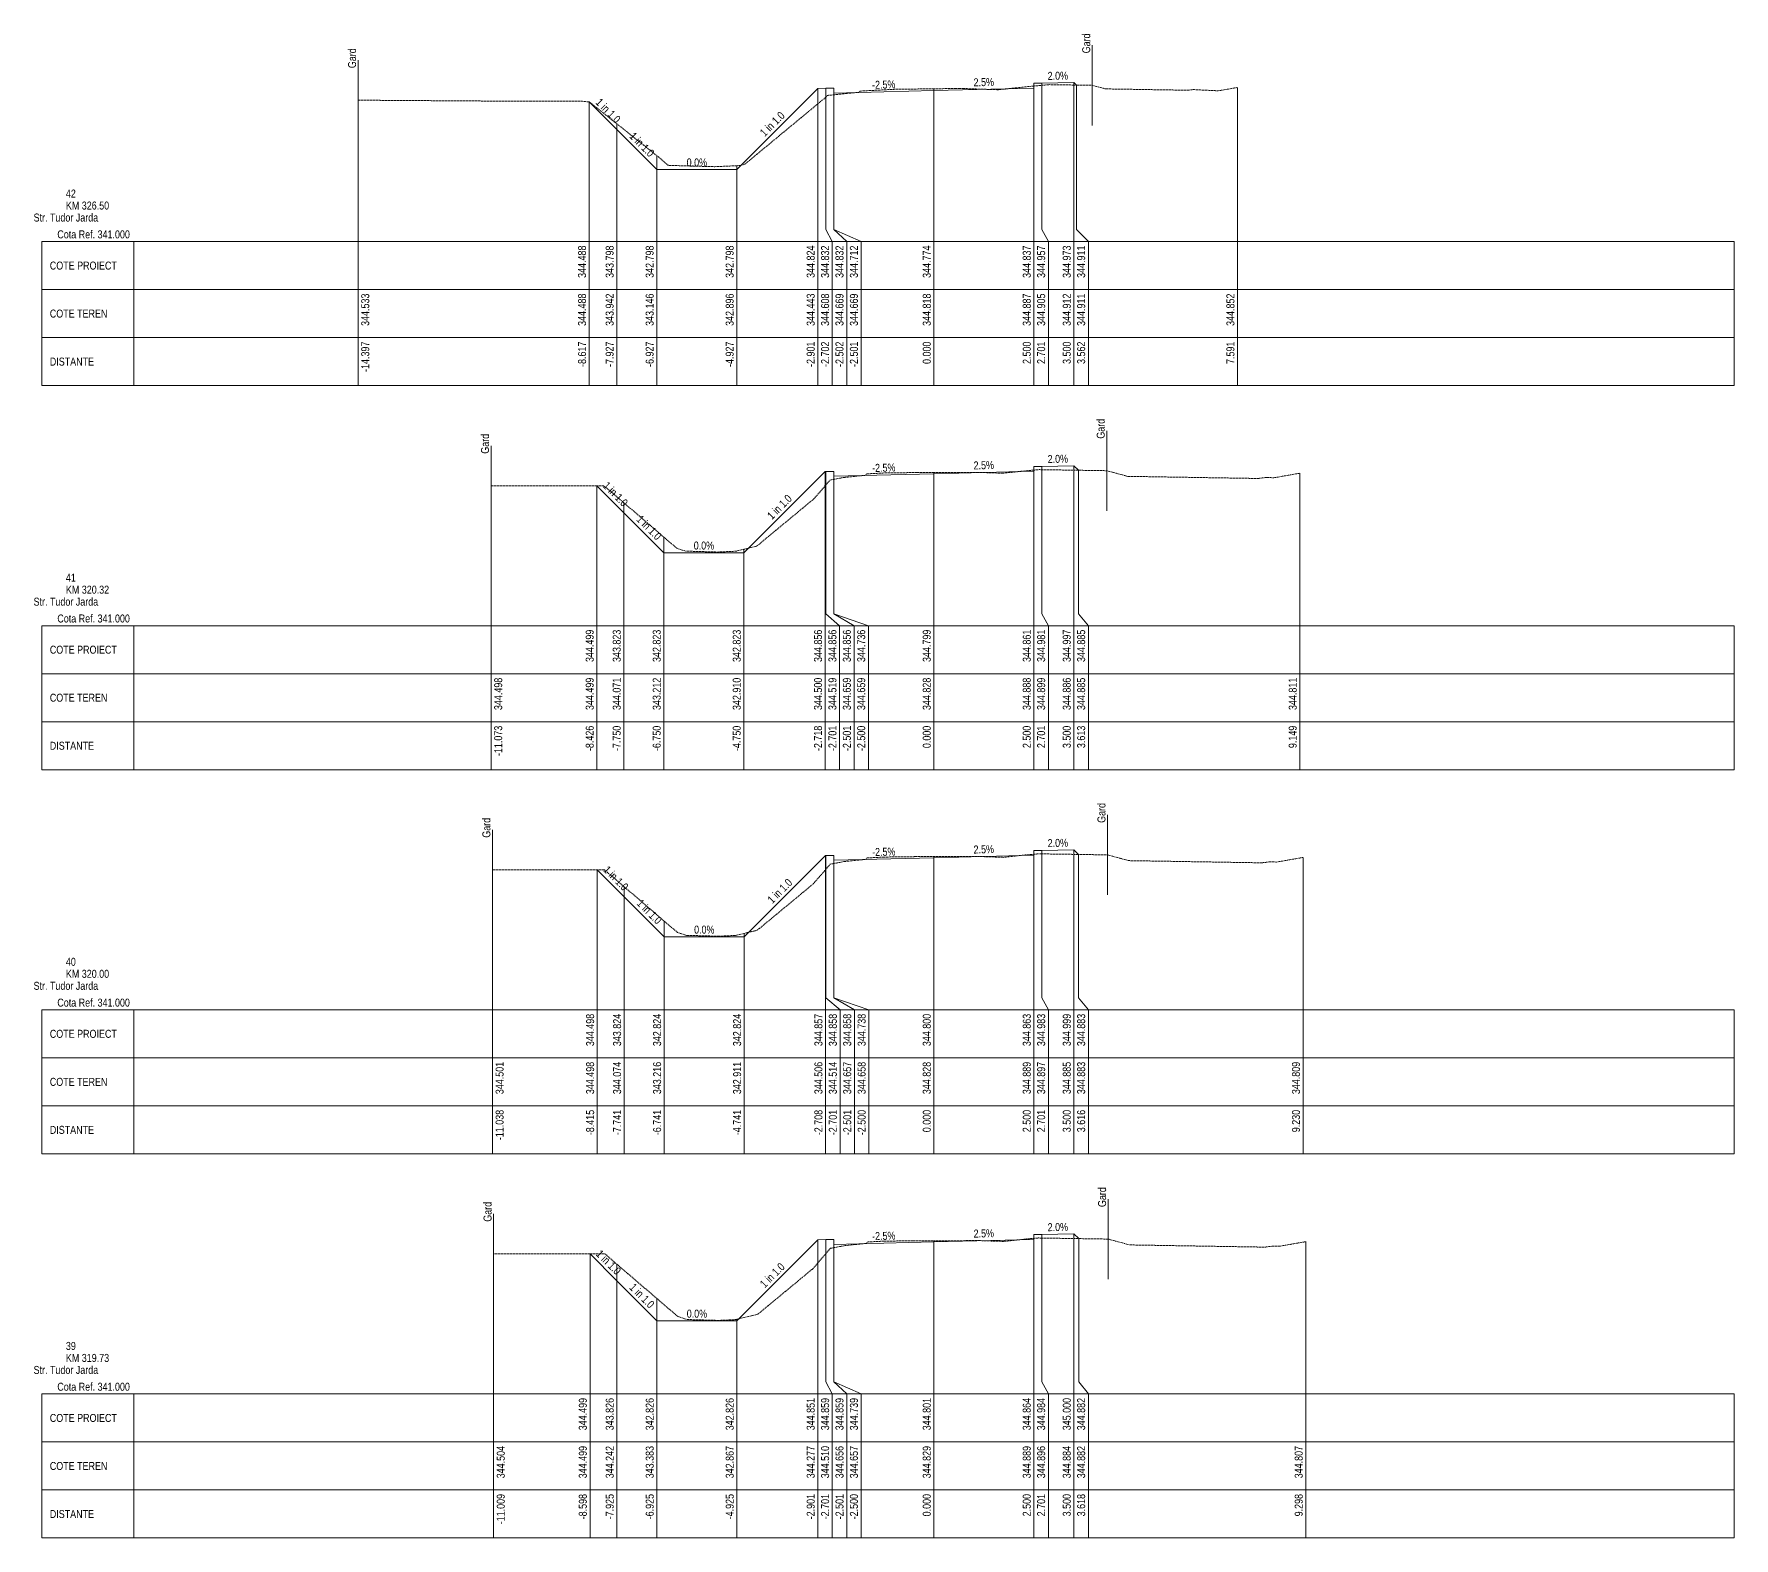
# Paper-space layout 'Str. Tudor Jarda-XS-1' of a CAD drawing. Extents: x 5 to 860, y 10 to 5944.
# Drawn here: x 5 to 430, y 3658 to 4033.9 of the extents above; entities that cross this region are included whole.
import ezdxf
from ezdxf.enums import TextEntityAlignment as Align

# ---------------------------------------------------------------- set-up
doc = ezdxf.new("R2010")
doc.units = 0
doc.linetypes.add('DASHED2', pattern=[0.375, 0.25, -0.125])
doc.layers.add('ARD-No Plot', color=1, linetype='Continuous', lineweight=0, plot=False)
for name, color, linetype, lineweight in [('DESIGN-TEXT', 7, 'Continuous', 0), ('EXISTING-TEXT', 7, 'Continuous', 0), ('LINES', 7, 'Continuous', 0), ('Text', 7, 'Continuous', 0), ('X-RL', 7, 'Continuous', 0), ('XPLOT-DESIGN', 5, 'Continuous', 0), ('XPLOT-EXISTING', 3, 'DASHED2', 0), ('XPLOT-GRADE', 7, 'Continuous', 0), ('XPLOT-KM', 7, 'Continuous', 0), ('XPLOT-TITLE', 7, 'Continuous', 0)]:
    doc.layers.add(name, color=color, linetype=linetype, lineweight=lineweight)
doc.styles.add('Arial', font='arial.ttf', dxfattribs={"width": 0.8})

psp = doc.layouts.new('Str. Tudor Jarda-XS-1')

# ---------------------------------------------------------------- linework, layer by layer
at = {"layer": 'LINES'}
for p, q in [((269.568, 4031.047), (269.568, 4011.047)), ((86.034, 4027.333), (86.034, 4007.333)), ((202.979, 3985), (202.979, 4020.316)), ((202.979, 3985), (202.979, 4020.316)), ((202.979, 3985), (202.979, 4020.316)), ((204.979, 3985), (204.979, 4020.316)), ((204.979, 3985), (204.979, 4020.316)), ((204.979, 3985), (204.979, 4020.316)), ((255, 3985), (255, 4020.873)), ((255, 3985), (255, 4020.873)), ((255, 3985), (255, 4020.873)), ((257.01, 3985), (257.01, 4021.566)), ((257.01, 3985), (257.01, 4021.566)), ((257.01, 3985), (257.01, 4021.566)), ((265, 3985), (265, 4021.726)), ((265, 3985), (265, 4021.726)), ((265, 3985), (265, 4021.726)), ((265.617, 3985), (265.617, 4021.109)), ((265.617, 3985), (265.617, 4021.109)), ((265.617, 3985), (265.617, 4021.109)), ((305.913, 3985), (305.913, 4020.523)), ((305.913, 3985), (305.913, 4020.523)), ((86.034, 3985), (86.034, 4017.333)), ((86.034, 3985), (86.034, 4017.333)), ((143.834, 3985), (143.834, 4016.881)), ((143.834, 3985), (143.834, 4016.881)), ((143.834, 3985), (143.834, 4016.881)), ((200.987, 3985), (200.987, 4020.236)), ((200.987, 3985), (200.987, 4020.236)), ((200.987, 3985), (200.987, 4020.236)), ((204.989, 3985), (204.989, 4019.116)), ((204.989, 3985), (204.989, 4019.116)), ((204.989, 3985), (204.989, 4019.116)), ((230, 3985), (230, 4020.181)), ((230, 3985), (230, 4020.181)), ((230, 3985), (230, 4020.181)), ((150.733, 3985), (150.733, 4011.422)), ((150.733, 3985), (150.733, 4011.422)), ((150.733, 3985), (150.733, 4011.422)), ((160.733, 3985), (160.733, 4003.465)), ((160.733, 3985), (160.733, 4003.465)), ((160.733, 3985), (160.733, 4003.465)), ((180.733, 3985), (180.733, 4000.957)), ((180.733, 3985), (180.733, 4000.957)), ((180.733, 3985), (180.733, 4000.957)), ((6.982, 3970), (6.982, 3982)), ((6.982, 3982), (30, 3982)), ((30, 3946), (30, 3982)), ((30, 3982), (430, 3982)), ((86.034, 3982), (86.034, 3985)), ((86.034, 3982), (86.034, 3985)), ((86.034, 3946), (86.034, 3982)), ((86.034, 3946), (86.034, 3982)), ((143.834, 3982), (143.834, 3985)), ((143.834, 3982), (143.834, 3985)), ((143.834, 3982), (143.834, 3985)), ((143.834, 3946), (143.834, 3982)), ((143.834, 3946), (143.834, 3982)), ((143.834, 3946), (143.834, 3982)), ((150.733, 3982), (150.733, 3985)), ((150.733, 3982), (150.733, 3985)), ((150.733, 3982), (150.733, 3985)), ((150.733, 3946), (150.733, 3982)), ((150.733, 3946), (150.733, 3982)), ((150.733, 3946), (150.733, 3982)), ((160.733, 3982), (160.733, 3985)), ((160.733, 3982), (160.733, 3985)), ((160.733, 3982), (160.733, 3985)), ((160.733, 3946), (160.733, 3982)), ((160.733, 3946), (160.733, 3982)), ((160.733, 3946), (160.733, 3982)), ((180.733, 3982), (180.733, 3985)), ((180.733, 3982), (180.733, 3985)), ((180.733, 3982), (180.733, 3985)), ((180.733, 3946), (180.733, 3982)), ((180.733, 3946), (180.733, 3982)), ((180.733, 3946), (180.733, 3982)), ((200.987, 3982), (200.987, 3985)), ((200.987, 3982), (200.987, 3985)), ((200.987, 3982), (200.987, 3985)), ((200.987, 3946), (200.987, 3982)), ((200.987, 3946), (200.987, 3982)), ((200.987, 3946), (200.987, 3982)), ((204.587, 3982), (202.979, 3985)), ((204.587, 3982), (202.979, 3985)), ((204.587, 3982), (202.979, 3985)), ((204.587, 3946), (204.587, 3982)), ((204.587, 3946), (204.587, 3982)), ((204.587, 3946), (204.587, 3982)), ((208.187, 3982), (204.979, 3985)), ((208.187, 3982), (204.979, 3985)), ((208.187, 3982), (204.979, 3985)), ((211.787, 3982), (204.989, 3985)), ((211.787, 3982), (204.989, 3985)), ((211.787, 3982), (204.989, 3985)), ((208.187, 3946), (208.187, 3982)), ((208.187, 3946), (208.187, 3982)), ((208.187, 3946), (208.187, 3982)), ((211.787, 3946), (211.787, 3982)), ((211.787, 3946), (211.787, 3982)), ((211.787, 3946), (211.787, 3982)), ((230, 3982), (230, 3985)), ((230, 3982), (230, 3985)), ((230, 3982), (230, 3985)), ((230, 3946), (230, 3982)), ((230, 3946), (230, 3982)), ((230, 3946), (230, 3982)), ((255, 3982), (255, 3985)), ((255, 3982), (255, 3985)), ((255, 3982), (255, 3985)), ((255, 3946), (255, 3982)), ((255, 3946), (255, 3982)), ((255, 3946), (255, 3982)), ((258.6, 3982), (257.01, 3985)), ((258.6, 3982), (257.01, 3985)), ((258.6, 3982), (257.01, 3985)), ((258.6, 3946), (258.6, 3982)), ((258.6, 3946), (258.6, 3982)), ((258.6, 3946), (258.6, 3982)), ((265, 3982), (265, 3985)), ((265, 3982), (265, 3985)), ((265, 3982), (265, 3985)), ((265, 3946), (265, 3982)), ((265, 3946), (265, 3982)), ((265, 3946), (265, 3982)), ((268.6, 3982), (265.617, 3985)), ((268.6, 3982), (265.617, 3985)), ((268.6, 3982), (265.617, 3985)), ((268.6, 3946), (268.6, 3982)), ((268.6, 3946), (268.6, 3982)), ((268.6, 3946), (268.6, 3982)), ((305.913, 3982), (305.913, 3985)), ((305.913, 3982), (305.913, 3985)), ((305.913, 3946), (305.913, 3982)), ((305.913, 3946), (305.913, 3982)), ((430, 3946), (430, 3982)), ((6.982, 3958), (6.982, 3970)), ((6.982, 3970), (30, 3970)), ((30, 3970), (6.982, 3970)), ((30, 3970), (430, 3970)), ((6.982, 3946), (6.982, 3958)), ((6.982, 3958), (30, 3958)), ((30, 3958), (6.982, 3958)), ((30, 3958), (430, 3958)), ((30, 3946), (6.982, 3946)), ((30, 3946), (430, 3946)), ((273.184, 3934.736), (273.184, 3914.736)), ((119.273, 3930.98), (119.273, 3910.98)), ((202.823, 3889), (202.823, 3924.558)), ((202.823, 3889), (202.823, 3924.558)), ((202.823, 3889), (202.823, 3924.558)), ((202.99, 3889), (202.99, 3924.564)), ((202.99, 3889), (202.99, 3924.564)), ((202.99, 3889), (202.99, 3924.564)), ((204.99, 3889), (204.99, 3924.564)), ((204.99, 3889), (204.99, 3924.564)), ((204.99, 3889), (204.99, 3924.564)), ((205, 3889), (205, 3923.364)), ((205, 3889), (205, 3923.364)), ((205, 3889), (205, 3923.364)), ((230, 3889), (230, 3924.282)), ((230, 3889), (230, 3924.282)), ((230, 3889), (230, 3924.282)), ((255, 3889), (255, 3924.885)), ((255, 3889), (255, 3924.885)), ((255, 3889), (255, 3924.885)), ((257.01, 3889), (257.01, 3925.814)), ((257.01, 3889), (257.01, 3925.814)), ((257.01, 3889), (257.01, 3925.814)), ((265, 3889), (265, 3925.974)), ((265, 3889), (265, 3925.974)), ((265, 3889), (265, 3925.974)), ((266.129, 3889), (266.129, 3924.846)), ((266.129, 3889), (266.129, 3924.846)), ((266.129, 3889), (266.129, 3924.846)), ((321.485, 3889), (321.485, 3924.108)), ((321.485, 3889), (321.485, 3924.108)), ((119.273, 3889), (119.273, 3920.98)), ((119.273, 3889), (119.273, 3920.98)), ((145.741, 3889), (145.741, 3920.987)), ((145.741, 3889), (145.741, 3920.987)), ((145.741, 3889), (145.741, 3920.987)), ((152.497, 3889), (152.497, 3916.709)), ((152.497, 3889), (152.497, 3916.709)), ((152.497, 3889), (152.497, 3916.709)), ((162.497, 3889), (162.497, 3908.123)), ((162.497, 3889), (162.497, 3908.123)), ((162.497, 3889), (162.497, 3908.123)), ((182.497, 3889), (182.497, 3905.095)), ((182.497, 3889), (182.497, 3905.095)), ((182.497, 3889), (182.497, 3905.095)), ((119.273, 3886), (119.273, 3889)), ((119.273, 3886), (119.273, 3889)), ((145.741, 3886), (145.741, 3889)), ((145.741, 3886), (145.741, 3889)), ((145.741, 3886), (145.741, 3889)), ((152.497, 3886), (152.497, 3889)), ((152.497, 3886), (152.497, 3889)), ((152.497, 3886), (152.497, 3889)), ((162.497, 3886), (162.497, 3889)), ((162.497, 3886), (162.497, 3889)), ((162.497, 3886), (162.497, 3889)), ((182.497, 3886), (182.497, 3889)), ((182.497, 3886), (182.497, 3889)), ((182.497, 3886), (182.497, 3889)), ((202.823, 3886), (202.823, 3889)), ((202.823, 3886), (202.823, 3889)), ((202.823, 3886), (202.823, 3889)), ((206.423, 3886), (202.99, 3889)), ((206.423, 3886), (202.99, 3889)), ((206.423, 3886), (202.99, 3889)), ((210.023, 3886), (204.99, 3889)), ((210.023, 3886), (204.99, 3889)), ((210.023, 3886), (204.99, 3889)), ((213.623, 3886), (205, 3889)), ((213.623, 3886), (205, 3889)), ((213.623, 3886), (205, 3889)), ((230, 3886), (230, 3889)), ((230, 3886), (230, 3889)), ((230, 3886), (230, 3889)), ((255, 3886), (255, 3889)), ((255, 3886), (255, 3889)), ((255, 3886), (255, 3889)), ((258.6, 3886), (257.01, 3889)), ((258.6, 3886), (257.01, 3889)), ((258.6, 3886), (257.01, 3889)), ((265, 3886), (265, 3889)), ((265, 3886), (265, 3889)), ((265, 3886), (265, 3889)), ((268.6, 3886), (266.129, 3889)), ((268.6, 3886), (266.129, 3889)), ((268.6, 3886), (266.129, 3889)), ((321.485, 3886), (321.485, 3889)), ((321.485, 3886), (321.485, 3889)), ((6.982, 3874), (6.982, 3886)), ((6.982, 3886), (30, 3886)), ((30, 3850), (30, 3886)), ((30, 3886), (430, 3886)), ((119.273, 3850), (119.273, 3886)), ((119.273, 3850), (119.273, 3886)), ((145.741, 3850), (145.741, 3886)), ((145.741, 3850), (145.741, 3886)), ((145.741, 3850), (145.741, 3886)), ((152.497, 3850), (152.497, 3886)), ((152.497, 3850), (152.497, 3886)), ((152.497, 3850), (152.497, 3886)), ((162.497, 3850), (162.497, 3886)), ((162.497, 3850), (162.497, 3886)), ((162.497, 3850), (162.497, 3886)), ((182.497, 3850), (182.497, 3886)), ((182.497, 3850), (182.497, 3886)), ((182.497, 3850), (182.497, 3886)), ((202.823, 3850), (202.823, 3886)), ((202.823, 3850), (202.823, 3886)), ((202.823, 3850), (202.823, 3886)), ((206.423, 3850), (206.423, 3886)), ((206.423, 3850), (206.423, 3886)), ((206.423, 3850), (206.423, 3886)), ((210.023, 3850), (210.023, 3886)), ((210.023, 3850), (210.023, 3886)), ((210.023, 3850), (210.023, 3886)), ((213.623, 3850), (213.623, 3886)), ((213.623, 3850), (213.623, 3886)), ((213.623, 3850), (213.623, 3886)), ((230, 3850), (230, 3886)), ((230, 3850), (230, 3886)), ((230, 3850), (230, 3886)), ((255, 3850), (255, 3886)), ((255, 3850), (255, 3886)), ((255, 3850), (255, 3886)), ((258.6, 3850), (258.6, 3886)), ((258.6, 3850), (258.6, 3886)), ((258.6, 3850), (258.6, 3886)), ((265, 3850), (265, 3886)), ((265, 3850), (265, 3886)), ((265, 3850), (265, 3886)), ((268.6, 3850), (268.6, 3886)), ((268.6, 3850), (268.6, 3886)), ((268.6, 3850), (268.6, 3886)), ((321.485, 3850), (321.485, 3886)), ((321.485, 3850), (321.485, 3886)), ((430, 3850), (430, 3886)), ((6.982, 3862), (6.982, 3874)), ((6.982, 3874), (30, 3874)), ((30, 3874), (6.982, 3874)), ((30, 3874), (430, 3874)), ((6.982, 3850), (6.982, 3862)), ((6.982, 3862), (30, 3862)), ((30, 3862), (6.982, 3862)), ((30, 3862), (430, 3862)), ((30, 3850), (6.982, 3850)), ((30, 3850), (430, 3850)), ((273.373, 3838.72), (273.373, 3818.72)), ((119.618, 3835.011), (119.618, 3815.011)), ((257.01, 3793), (257.01, 3829.827)), ((257.01, 3793), (257.01, 3829.827)), ((257.01, 3793), (257.01, 3829.827)), ((265, 3793), (265, 3829.987)), ((265, 3793), (265, 3829.987)), ((265, 3793), (265, 3829.987)), ((119.618, 3793), (119.618, 3825.011)), ((119.618, 3793), (119.618, 3825.011)), ((145.851, 3793), (145.851, 3824.982)), ((145.851, 3793), (145.851, 3824.982)), ((145.851, 3793), (145.851, 3824.982)), ((202.919, 3793), (202.919, 3828.575)), ((202.919, 3793), (202.919, 3828.575)), ((202.919, 3793), (202.919, 3828.575)), ((202.99, 3793), (202.99, 3828.577)), ((202.99, 3793), (202.99, 3828.577)), ((202.99, 3793), (202.99, 3828.577)), ((204.99, 3793), (204.99, 3828.577)), ((204.99, 3793), (204.99, 3828.577)), ((204.99, 3793), (204.99, 3828.577)), ((205, 3793), (205, 3827.377)), ((205, 3793), (205, 3827.377)), ((205, 3793), (205, 3827.377)), ((230, 3793), (230, 3828.284)), ((230, 3793), (230, 3828.284)), ((230, 3793), (230, 3828.284)), ((255, 3793), (255, 3828.885)), ((255, 3793), (255, 3828.885)), ((255, 3793), (255, 3828.885)), ((266.155, 3793), (266.155, 3828.832)), ((266.155, 3793), (266.155, 3828.832)), ((266.155, 3793), (266.155, 3828.832)), ((322.299, 3793), (322.299, 3828.087)), ((322.299, 3793), (322.299, 3828.087)), ((152.589, 3793), (152.589, 3820.742)), ((152.589, 3793), (152.589, 3820.742)), ((152.589, 3793), (152.589, 3820.742)), ((162.589, 3793), (162.589, 3812.156)), ((162.589, 3793), (162.589, 3812.156)), ((162.589, 3793), (162.589, 3812.156)), ((182.589, 3793), (182.589, 3809.111)), ((182.589, 3793), (182.589, 3809.111)), ((182.589, 3793), (182.589, 3809.111)), ((119.618, 3790), (119.618, 3793)), ((119.618, 3790), (119.618, 3793)), ((145.851, 3790), (145.851, 3793)), ((145.851, 3790), (145.851, 3793)), ((145.851, 3790), (145.851, 3793)), ((152.589, 3790), (152.589, 3793)), ((152.589, 3790), (152.589, 3793)), ((152.589, 3790), (152.589, 3793)), ((162.589, 3790), (162.589, 3793)), ((162.589, 3790), (162.589, 3793)), ((162.589, 3790), (162.589, 3793)), ((182.589, 3790), (182.589, 3793)), ((182.589, 3790), (182.589, 3793)), ((182.589, 3790), (182.589, 3793)), ((202.919, 3790), (202.919, 3793)), ((202.919, 3790), (202.919, 3793)), ((202.919, 3790), (202.919, 3793)), ((206.519, 3790), (202.99, 3793)), ((206.519, 3790), (202.99, 3793)), ((206.519, 3790), (202.99, 3793)), ((210.119, 3790), (204.99, 3793)), ((210.119, 3790), (204.99, 3793)), ((210.119, 3790), (204.99, 3793)), ((213.719, 3790), (205, 3793)), ((213.719, 3790), (205, 3793)), ((213.719, 3790), (205, 3793)), ((230, 3790), (230, 3793)), ((230, 3790), (230, 3793)), ((230, 3790), (230, 3793)), ((255, 3790), (255, 3793)), ((255, 3790), (255, 3793)), ((255, 3790), (255, 3793)), ((258.6, 3790), (257.01, 3793)), ((258.6, 3790), (257.01, 3793)), ((258.6, 3790), (257.01, 3793)), ((265, 3790), (265, 3793)), ((265, 3790), (265, 3793)), ((265, 3790), (265, 3793)), ((268.6, 3790), (266.155, 3793)), ((268.6, 3790), (266.155, 3793)), ((268.6, 3790), (266.155, 3793)), ((322.299, 3790), (322.299, 3793)), ((322.299, 3790), (322.299, 3793)), ((6.982, 3778), (6.982, 3790)), ((6.982, 3790), (30, 3790)), ((30, 3754), (30, 3790)), ((30, 3790), (430, 3790)), ((119.618, 3754), (119.618, 3790)), ((119.618, 3754), (119.618, 3790)), ((145.851, 3754), (145.851, 3790)), ((145.851, 3754), (145.851, 3790)), ((145.851, 3754), (145.851, 3790)), ((152.589, 3754), (152.589, 3790)), ((152.589, 3754), (152.589, 3790)), ((152.589, 3754), (152.589, 3790)), ((162.589, 3754), (162.589, 3790)), ((162.589, 3754), (162.589, 3790)), ((162.589, 3754), (162.589, 3790)), ((182.589, 3754), (182.589, 3790)), ((182.589, 3754), (182.589, 3790)), ((182.589, 3754), (182.589, 3790)), ((202.919, 3754), (202.919, 3790)), ((202.919, 3754), (202.919, 3790)), ((202.919, 3754), (202.919, 3790)), ((206.519, 3754), (206.519, 3790)), ((206.519, 3754), (206.519, 3790)), ((206.519, 3754), (206.519, 3790)), ((210.119, 3754), (210.119, 3790)), ((210.119, 3754), (210.119, 3790)), ((210.119, 3754), (210.119, 3790)), ((213.719, 3754), (213.719, 3790)), ((213.719, 3754), (213.719, 3790)), ((213.719, 3754), (213.719, 3790)), ((230, 3754), (230, 3790)), ((230, 3754), (230, 3790)), ((230, 3754), (230, 3790)), ((255, 3754), (255, 3790)), ((255, 3754), (255, 3790)), ((255, 3754), (255, 3790)), ((258.6, 3754), (258.6, 3790)), ((258.6, 3754), (258.6, 3790)), ((258.6, 3754), (258.6, 3790)), ((265, 3754), (265, 3790)), ((265, 3754), (265, 3790)), ((265, 3754), (265, 3790)), ((268.6, 3754), (268.6, 3790)), ((268.6, 3754), (268.6, 3790)), ((268.6, 3754), (268.6, 3790)), ((322.299, 3754), (322.299, 3790)), ((322.299, 3754), (322.299, 3790)), ((430, 3754), (430, 3790)), ((6.982, 3766), (6.982, 3778)), ((6.982, 3778), (30, 3778)), ((30, 3778), (6.982, 3778)), ((30, 3778), (430, 3778)), ((6.982, 3754), (6.982, 3766)), ((6.982, 3766), (30, 3766)), ((30, 3766), (6.982, 3766)), ((30, 3766), (430, 3766)), ((30, 3754), (6.982, 3754)), ((30, 3754), (430, 3754)), ((273.532, 3742.706), (273.532, 3722.706)), ((119.908, 3739.036), (119.908, 3719.036)), ((200.99, 3697), (200.99, 3732.508)), ((200.99, 3697), (200.99, 3732.508)), ((200.99, 3697), (200.99, 3732.508)), ((202.99, 3697), (202.99, 3732.588)), ((202.99, 3697), (202.99, 3732.588)), ((202.99, 3697), (202.99, 3732.588)), ((204.99, 3697), (204.99, 3732.588)), ((204.99, 3697), (204.99, 3732.588)), ((204.99, 3697), (204.99, 3732.588)), ((205, 3697), (205, 3731.388)), ((205, 3697), (205, 3731.388)), ((205, 3697), (205, 3731.388)), ((230, 3697), (230, 3732.286)), ((230, 3697), (230, 3732.286)), ((230, 3697), (230, 3732.286)), ((255, 3697), (255, 3732.886)), ((255, 3697), (255, 3732.886)), ((255, 3697), (255, 3732.886)), ((257.01, 3697), (257.01, 3733.838)), ((257.01, 3697), (257.01, 3733.838)), ((257.01, 3697), (257.01, 3733.838)), ((265, 3697), (265, 3733.998)), ((265, 3697), (265, 3733.998)), ((265, 3697), (265, 3733.998)), ((266.178, 3697), (266.178, 3732.82)), ((266.178, 3697), (266.178, 3732.82)), ((266.178, 3697), (266.178, 3732.82)), ((322.983, 3697), (322.983, 3732.069)), ((322.983, 3697), (322.983, 3732.069)), ((119.908, 3697), (119.908, 3729.036)), ((119.908, 3697), (119.908, 3729.036)), ((144.021, 3697), (144.021, 3728.99)), ((144.021, 3697), (144.021, 3728.99)), ((144.021, 3697), (144.021, 3728.99)), ((150.746, 3697), (150.746, 3726.419)), ((150.746, 3697), (150.746, 3726.419)), ((150.746, 3697), (150.746, 3726.419)), ((160.746, 3697), (160.746, 3717.833)), ((160.746, 3697), (160.746, 3717.833)), ((160.746, 3697), (160.746, 3717.833)), ((180.746, 3697), (180.746, 3712.665)), ((180.746, 3697), (180.746, 3712.665)), ((180.746, 3697), (180.746, 3712.665)), ((6.982, 3682), (6.982, 3694)), ((6.982, 3694), (30, 3694)), ((30, 3658), (30, 3694)), ((30, 3694), (430, 3694)), ((119.908, 3694), (119.908, 3697)), ((119.908, 3694), (119.908, 3697)), ((119.908, 3658), (119.908, 3694)), ((119.908, 3658), (119.908, 3694)), ((144.021, 3694), (144.021, 3697)), ((144.021, 3694), (144.021, 3697)), ((144.021, 3694), (144.021, 3697)), ((144.021, 3658), (144.021, 3694)), ((144.021, 3658), (144.021, 3694)), ((144.021, 3658), (144.021, 3694)), ((150.746, 3694), (150.746, 3697)), ((150.746, 3694), (150.746, 3697)), ((150.746, 3694), (150.746, 3697)), ((150.746, 3658), (150.746, 3694)), ((150.746, 3658), (150.746, 3694)), ((150.746, 3658), (150.746, 3694)), ((160.746, 3694), (160.746, 3697)), ((160.746, 3694), (160.746, 3697)), ((160.746, 3694), (160.746, 3697)), ((160.746, 3658), (160.746, 3694)), ((160.746, 3658), (160.746, 3694)), ((160.746, 3658), (160.746, 3694)), ((180.746, 3694), (180.746, 3697)), ((180.746, 3694), (180.746, 3697)), ((180.746, 3694), (180.746, 3697)), ((180.746, 3658), (180.746, 3694)), ((180.746, 3658), (180.746, 3694)), ((180.746, 3658), (180.746, 3694)), ((200.99, 3694), (200.99, 3697)), ((200.99, 3694), (200.99, 3697)), ((200.99, 3694), (200.99, 3697)), ((200.99, 3658), (200.99, 3694)), ((200.99, 3658), (200.99, 3694)), ((200.99, 3658), (200.99, 3694)), ((204.59, 3694), (202.99, 3697)), ((204.59, 3694), (202.99, 3697)), ((204.59, 3694), (202.99, 3697)), ((204.59, 3658), (204.59, 3694)), ((204.59, 3658), (204.59, 3694)), ((204.59, 3658), (204.59, 3694)), ((208.19, 3694), (204.99, 3697)), ((208.19, 3694), (204.99, 3697)), ((208.19, 3694), (204.99, 3697)), ((211.79, 3694), (205, 3697)), ((211.79, 3694), (205, 3697)), ((211.79, 3694), (205, 3697)), ((208.19, 3658), (208.19, 3694)), ((208.19, 3658), (208.19, 3694)), ((208.19, 3658), (208.19, 3694)), ((211.79, 3658), (211.79, 3694)), ((211.79, 3658), (211.79, 3694)), ((211.79, 3658), (211.79, 3694)), ((230, 3694), (230, 3697)), ((230, 3694), (230, 3697)), ((230, 3694), (230, 3697)), ((230, 3658), (230, 3694)), ((230, 3658), (230, 3694)), ((230, 3658), (230, 3694)), ((255, 3694), (255, 3697)), ((255, 3694), (255, 3697)), ((255, 3694), (255, 3697)), ((255, 3658), (255, 3694)), ((255, 3658), (255, 3694)), ((255, 3658), (255, 3694)), ((258.6, 3694), (257.01, 3697)), ((258.6, 3694), (257.01, 3697)), ((258.6, 3694), (257.01, 3697)), ((258.6, 3658), (258.6, 3694)), ((258.6, 3658), (258.6, 3694)), ((258.6, 3658), (258.6, 3694)), ((265, 3694), (265, 3697)), ((265, 3694), (265, 3697)), ((265, 3694), (265, 3697)), ((265, 3658), (265, 3694)), ((265, 3658), (265, 3694)), ((265, 3658), (265, 3694)), ((268.6, 3694), (266.178, 3697)), ((268.6, 3694), (266.178, 3697)), ((268.6, 3694), (266.178, 3697)), ((268.6, 3658), (268.6, 3694)), ((268.6, 3658), (268.6, 3694)), ((268.6, 3658), (268.6, 3694)), ((322.983, 3694), (322.983, 3697)), ((322.983, 3694), (322.983, 3697)), ((322.983, 3658), (322.983, 3694)), ((322.983, 3658), (322.983, 3694)), ((430, 3658), (430, 3694)), ((6.982, 3670), (6.982, 3682)), ((6.982, 3682), (30, 3682)), ((30, 3682), (6.982, 3682)), ((30, 3682), (430, 3682)), ((6.982, 3658), (6.982, 3670)), ((6.982, 3670), (30, 3670)), ((30, 3670), (6.982, 3670)), ((30, 3670), (430, 3670)), ((30, 3658), (6.982, 3658)), ((30, 3658), (430, 3658))]:
    psp.add_line(p, q, dxfattribs=at)
at = {"layer": 'XPLOT-DESIGN'}
for p, q in [((200.987, 4020.236), (202.979, 4020.316)), ((202.979, 4020.316), (204.979, 4020.316)), ((204.979, 4020.316), (204.989, 4019.116)), ((230, 4019.741), (255, 4020.366)), ((255, 4020.366), (255.01, 4021.566)), ((255.01, 4021.566), (257.01, 4021.566)), ((257.01, 4021.566), (265, 4021.726)), ((265, 4021.726), (265.617, 4021.109)), ((143.834, 4016.881), (150.733, 4009.982)), ((180.733, 3999.982), (200.987, 4020.236)), ((204.989, 4019.116), (230, 4019.741)), ((150.733, 4009.982), (160.733, 3999.982)), ((160.733, 3999.982), (180.733, 3999.982)), ((182.497, 3904.231), (202.823, 3924.558)), ((202.823, 3924.558), (202.99, 3924.564)), ((202.99, 3924.564), (204.99, 3924.564)), ((204.99, 3924.564), (205, 3923.364)), ((205, 3923.364), (230, 3923.989)), ((230, 3923.989), (255, 3924.614)), ((255, 3924.614), (255.01, 3925.814)), ((255.01, 3925.814), (257.01, 3925.814)), ((257.01, 3925.814), (265, 3925.974)), ((265, 3925.974), (266.129, 3924.846)), ((145.741, 3920.987), (152.497, 3914.231)), ((152.497, 3914.231), (162.497, 3904.231)), ((162.497, 3904.231), (182.497, 3904.231)), ((255, 3828.627), (255.01, 3829.827)), ((255.01, 3829.827), (257.01, 3829.827)), ((257.01, 3829.827), (265, 3829.987)), ((265, 3829.987), (266.155, 3828.832)), ((145.851, 3824.982), (152.589, 3818.244)), ((182.589, 3808.244), (202.919, 3828.575)), ((202.919, 3828.575), (202.99, 3828.577)), ((202.99, 3828.577), (204.99, 3828.577)), ((204.99, 3828.577), (205, 3827.377)), ((205, 3827.377), (230, 3828.002)), ((230, 3828.002), (255, 3828.627)), ((152.589, 3818.244), (162.589, 3808.244)), ((162.589, 3808.244), (182.589, 3808.244)), ((180.746, 3712.264), (200.99, 3732.508)), ((200.99, 3732.508), (202.99, 3732.588)), ((202.99, 3732.588), (204.99, 3732.588)), ((204.99, 3732.588), (205, 3731.388)), ((205, 3731.388), (230, 3732.013)), ((230, 3732.013), (255, 3732.638)), ((255, 3732.638), (255.01, 3733.838)), ((255.01, 3733.838), (257.01, 3733.838)), ((257.01, 3733.838), (265, 3733.998)), ((265, 3733.998), (266.178, 3732.82)), ((144.021, 3728.99), (150.746, 3722.264)), ((150.746, 3722.264), (160.746, 3712.264)), ((160.746, 3712.264), (180.746, 3712.264))]:
    psp.add_line(p, q, dxfattribs=at)
at = {"layer": 'XPLOT-EXISTING'}
for p, q in [((230, 4020.181), (235.191, 4020.249)), ((235.191, 4020.249), (236.559, 4020.251)), ((236.559, 4020.251), (237.209, 4020.255)), ((237.209, 4020.255), (246.107, 4019.94)), ((246.107, 4019.94), (254.06, 4020.792)), ((254.06, 4020.792), (255, 4020.873)), ((255, 4020.873), (257.01, 4021.048)), ((257.01, 4021.048), (258.912, 4021.213)), ((258.912, 4021.213), (265, 4021.118)), ((265, 4021.118), (265.617, 4021.109)), ((265.617, 4021.109), (269.568, 4021.047)), ((269.568, 4021.047), (272.881, 4020.156)), ((301.079, 4019.673), (305.913, 4020.523)), ((86.034, 4017.333), (128.864, 4017.049)), ((128.864, 4017.049), (141.812, 4017.085)), ((141.812, 4017.085), (143.834, 4016.881)), ((143.834, 4016.881), (143.878, 4016.877)), ((143.878, 4016.877), (150.733, 4011.422)), ((182.635, 4001.255), (200.987, 4016.429)), ((200.987, 4016.429), (202.954, 4018.055)), ((202.954, 4018.055), (202.979, 4018.085)), ((202.979, 4018.085), (203.33, 4018.494)), ((203.33, 4018.494), (203.656, 4018.554)), ((203.656, 4018.554), (204.979, 4018.686)), ((204.979, 4018.686), (204.989, 4018.687)), ((204.989, 4018.687), (211.361, 4019.321)), ((211.361, 4019.321), (211.472, 4019.606)), ((211.472, 4019.606), (220.139, 4020.053)), ((220.139, 4020.053), (230, 4020.181)), ((230, 4020.181), (230, 4020.181)), ((272.881, 4020.156), (293.462, 4019.818)), ((293.462, 4019.818), (294.789, 4019.982)), ((294.789, 4019.982), (301.079, 4019.673)), ((150.733, 4011.422), (160.733, 4003.465)), ((160.733, 4003.465), (161.127, 4003.151)), ((161.127, 4003.151), (163.481, 4001.13)), ((163.481, 4001.13), (163.782, 4001.032)), ((163.782, 4001.032), (175.238, 4000.71)), ((175.238, 4000.71), (180.733, 4000.957)), ((180.733, 4000.957), (181.538, 4000.993)), ((181.538, 4000.993), (182.635, 4001.255)), ((204.036, 3922.41), (204.99, 3922.585)), ((204.99, 3922.585), (205, 3922.587)), ((205, 3922.587), (207.529, 3923.052)), ((207.529, 3923.052), (213.003, 3923.597)), ((213.003, 3923.597), (213.135, 3923.936)), ((213.135, 3923.936), (217.691, 3924.171)), ((217.691, 3924.171), (225.604, 3924.274)), ((225.604, 3924.274), (230, 3924.282)), ((230, 3924.282), (236.029, 3924.293)), ((230, 3924.282), (230, 3924.282)), ((236.029, 3924.293), (240.976, 3924.322)), ((240.976, 3924.322), (247.262, 3924.099)), ((247.262, 3924.099), (252.88, 3924.701)), ((252.88, 3924.701), (255, 3924.885)), ((255, 3924.885), (256.306, 3924.998)), ((256.306, 3924.998), (257.01, 3924.987)), ((257.01, 3924.987), (265, 3924.863)), ((265, 3924.863), (266.129, 3924.846)), ((266.129, 3924.846), (273.184, 3924.736)), ((273.184, 3924.736), (278.431, 3923.324)), ((278.431, 3923.324), (311.029, 3922.789)), ((311.029, 3922.789), (313.131, 3923.049)), ((313.131, 3923.049), (314.948, 3922.96)), ((314.948, 3922.96), (321.485, 3924.108)), ((119.273, 3920.98), (133.497, 3920.952)), ((133.497, 3920.952), (145.741, 3920.987)), ((145.741, 3920.987), (147.239, 3920.991)), ((147.239, 3920.991), (147.42, 3920.973)), ((147.42, 3920.973), (148.931, 3919.771)), ((148.931, 3919.771), (152.497, 3916.709)), ((199.994, 3917.7), (202.823, 3920.997)), ((202.823, 3920.997), (202.99, 3921.191)), ((202.99, 3921.191), (204.036, 3922.41)), ((152.497, 3916.709), (162.497, 3908.123)), ((185.664, 3905.851), (199.994, 3917.7)), ((162.497, 3908.123), (165.744, 3905.335)), ((182.497, 3905.095), (185.664, 3905.851)), ((165.744, 3905.335), (167.895, 3904.634)), ((167.895, 3904.634), (175.995, 3904.406)), ((175.995, 3904.406), (180.449, 3904.606)), ((180.449, 3904.606), (182.497, 3905.095)), ((119.618, 3825.011), (141.263, 3824.969)), ((141.263, 3824.969), (145.851, 3824.982)), ((145.851, 3824.982), (147.523, 3824.986)), ((147.523, 3824.986), (147.605, 3824.978)), ((147.605, 3824.978), (148.293, 3824.43)), ((199.84, 3821.473), (202.919, 3825.061)), ((202.919, 3825.061), (202.99, 3825.144)), ((202.99, 3825.144), (204.073, 3826.406)), ((204.073, 3826.406), (204.99, 3826.574)), ((204.99, 3826.574), (205, 3826.576)), ((205, 3826.576), (207.731, 3827.078)), ((207.731, 3827.078), (213.088, 3827.611)), ((213.088, 3827.611), (213.222, 3827.953)), ((213.222, 3827.953), (217.564, 3828.177)), ((217.564, 3828.177), (225.103, 3828.275)), ((225.103, 3828.275), (230, 3828.284)), ((230, 3828.284), (236.001, 3828.295)), ((230, 3828.284), (230, 3828.284)), ((236.001, 3828.295), (241.173, 3828.325)), ((241.173, 3828.325), (247.322, 3828.107)), ((247.322, 3828.107), (252.818, 3828.696)), ((252.818, 3828.696), (255, 3828.885)), ((255, 3828.885), (256.17, 3828.987)), ((256.17, 3828.987), (257.01, 3828.974)), ((257.01, 3828.974), (265, 3828.85)), ((265, 3828.85), (266.155, 3828.832)), ((266.155, 3828.832), (273.373, 3828.72)), ((273.373, 3828.72), (278.721, 3827.281)), ((278.721, 3827.281), (311.946, 3826.736)), ((311.946, 3826.736), (314.09, 3827)), ((314.09, 3827), (315.673, 3826.923)), ((315.673, 3826.923), (322.299, 3828.087)), ((148.293, 3824.43), (152.589, 3820.742)), ((152.589, 3820.742), (162.589, 3812.156)), ((185.822, 3809.883), (199.84, 3821.473)), ((162.589, 3812.156), (165.862, 3809.346)), ((165.862, 3809.346), (168.11, 3808.613)), ((168.11, 3808.613), (176.035, 3808.391)), ((176.035, 3808.391), (180.393, 3808.586)), ((180.393, 3808.586), (182.589, 3809.111)), ((182.589, 3809.111), (185.822, 3809.883)), ((207.901, 3731.1), (213.161, 3731.624)), ((213.161, 3731.624), (213.295, 3731.968)), ((213.295, 3731.968), (217.456, 3732.183)), ((217.456, 3732.183), (224.682, 3732.276)), ((224.682, 3732.276), (230, 3732.286)), ((230, 3732.286), (235.978, 3732.297)), ((230, 3732.286), (230, 3732.286)), ((235.978, 3732.297), (241.339, 3732.328)), ((241.339, 3732.328), (247.373, 3732.114)), ((247.373, 3732.114), (252.766, 3732.692)), ((252.766, 3732.692), (255, 3732.886)), ((255, 3732.886), (256.056, 3732.978)), ((256.056, 3732.978), (257.01, 3732.963)), ((257.01, 3732.963), (265, 3732.839)), ((265, 3732.839), (266.178, 3732.82)), ((266.178, 3732.82), (273.532, 3732.706)), ((273.532, 3732.706), (278.965, 3731.244)), ((316.283, 3730.891), (322.983, 3732.069)), ((119.908, 3729.036), (144.021, 3728.99)), ((144.021, 3728.99), (147.759, 3728.982)), ((147.759, 3728.982), (147.761, 3728.982)), ((147.761, 3728.982), (147.763, 3728.981)), ((147.763, 3728.981), (150.746, 3726.419)), ((200.99, 3726.773), (202.99, 3729.104)), ((202.99, 3729.104), (204.104, 3730.402)), ((204.104, 3730.402), (204.99, 3730.565)), ((204.99, 3730.565), (205, 3730.567)), ((205, 3730.567), (207.901, 3731.1)), ((278.965, 3731.244), (312.718, 3730.691)), ((312.718, 3730.691), (314.896, 3730.959)), ((314.896, 3730.959), (316.283, 3730.891)), ((150.746, 3726.419), (160.746, 3717.833)), ((185.955, 3713.909), (199.71, 3725.281)), ((199.71, 3725.281), (200.99, 3726.773)), ((160.746, 3717.833), (165.962, 3713.355)), ((165.962, 3713.355), (168.29, 3712.596)), ((168.29, 3712.596), (176.068, 3712.377)), ((176.068, 3712.377), (180.345, 3712.569)), ((180.345, 3712.569), (180.746, 3712.665)), ((180.746, 3712.665), (185.955, 3713.909))]:
    psp.add_line(p, q, dxfattribs=at)

# ---------------------------------------------------------------- texts
at = {"layer": 'ARD-No Plot', "style": 'Arial', "width": 0.8}
for p in [(13, 3987), (13, 3891), (13, 3795), (13, 3699)]:
    psp.add_text('Str. Tudor Jarda', height=2, dxfattribs=at).set_placement(p, align=Align.CENTER)
at = {"layer": 'DESIGN-TEXT', "style": 'Arial', "width": 0.8}
for s, p in [('344.488', (143.034, 3981)), ('343.798', (149.933, 3981)), ('342.798', (159.933, 3981)), ('342.798', (179.933, 3981)), ('344.824', (200.187, 3981)), ('344.832', (203.787, 3981)), ('344.832', (207.387, 3981)), ('344.712', (210.987, 3981)), ('344.774', (229.2, 3981)), ('344.837', (254.2, 3981)), ('344.957', (257.8, 3981)), ('344.973', (264.2, 3981)), ('344.911', (267.8, 3981)), ('344.499', (144.941, 3885)), ('343.823', (151.697, 3885)), ('342.823', (161.697, 3885)), ('342.823', (181.697, 3885)), ('344.856', (202.023, 3885)), ('344.856', (205.623, 3885)), ('344.856', (209.223, 3885)), ('344.736', (212.823, 3885)), ('344.799', (229.2, 3885)), ('344.861', (254.2, 3885)), ('344.981', (257.8, 3885)), ('344.997', (264.2, 3885)), ('344.885', (267.8, 3885)), ('344.498', (145.051, 3789)), ('343.824', (151.789, 3789)), ('342.824', (161.789, 3789)), ('342.824', (181.789, 3789)), ('344.857', (202.119, 3789)), ('344.858', (205.719, 3789)), ('344.858', (209.319, 3789)), ('344.738', (212.919, 3789)), ('344.800', (229.2, 3789)), ('344.863', (254.2, 3789)), ('344.983', (257.8, 3789)), ('344.999', (264.2, 3789)), ('344.883', (267.8, 3789)), ('344.499', (143.221, 3693)), ('343.826', (149.946, 3693)), ('342.826', (159.946, 3693)), ('342.826', (179.946, 3693)), ('344.851', (200.19, 3693)), ('344.859', (203.79, 3693)), ('344.859', (207.39, 3693)), ('344.739', (210.99, 3693)), ('344.801', (229.2, 3693)), ('344.864', (254.2, 3693)), ('344.984', (257.8, 3693)), ('345.000', (264.2, 3693)), ('344.882', (267.8, 3693))]:
    psp.add_text(s, height=2, rotation=90, dxfattribs=at).set_placement(p, align=Align.RIGHT)
at = {"layer": 'EXISTING-TEXT', "style": 'Arial', "width": 0.8}
for s, p in [('344.533', (88.834, 3969)), ('344.488', (143.034, 3969)), ('343.942', (149.933, 3969)), ('343.146', (159.933, 3969)), ('342.896', (179.933, 3969)), ('344.443', (200.187, 3969)), ('344.608', (203.787, 3969)), ('344.669', (207.387, 3969)), ('344.669', (210.987, 3969)), ('344.818', (229.2, 3969)), ('344.818', (229.2, 3969)), ('344.887', (254.2, 3969)), ('344.905', (257.8, 3969)), ('344.912', (264.2, 3969)), ('344.911', (267.8, 3969)), ('344.852', (305.113, 3969)), ('344.498', (122.073, 3873)), ('344.499', (144.941, 3873)), ('344.071', (151.697, 3873)), ('343.212', (161.697, 3873)), ('342.910', (181.697, 3873)), ('344.500', (202.023, 3873)), ('344.519', (205.623, 3873)), ('344.659', (209.223, 3873)), ('344.659', (212.823, 3873)), ('344.828', (229.2, 3873)), ('344.828', (229.2, 3873)), ('344.888', (254.2, 3873)), ('344.899', (257.8, 3873)), ('344.886', (264.2, 3873)), ('344.885', (267.8, 3873)), ('344.811', (320.685, 3873)), ('344.501', (122.418, 3777)), ('344.498', (145.051, 3777)), ('344.074', (151.789, 3777)), ('343.216', (161.789, 3777)), ('342.911', (181.789, 3777)), ('344.506', (202.119, 3777)), ('344.514', (205.719, 3777)), ('344.657', (209.319, 3777)), ('344.658', (212.919, 3777)), ('344.828', (229.2, 3777)), ('344.828', (229.2, 3777)), ('344.889', (254.2, 3777)), ('344.897', (257.8, 3777)), ('344.885', (264.2, 3777)), ('344.883', (267.8, 3777)), ('344.809', (321.499, 3777)), ('344.504', (122.708, 3681)), ('344.499', (143.221, 3681)), ('344.242', (149.946, 3681)), ('343.383', (159.946, 3681)), ('342.867', (179.946, 3681)), ('344.277', (200.19, 3681)), ('344.510', (203.79, 3681)), ('344.656', (207.39, 3681)), ('344.657', (210.99, 3681)), ('344.829', (229.2, 3681)), ('344.829', (229.2, 3681)), ('344.889', (254.2, 3681)), ('344.896', (257.8, 3681)), ('344.884', (264.2, 3681)), ('344.882', (267.8, 3681)), ('344.807', (322.183, 3681))]:
    psp.add_text(s, height=2, rotation=90, dxfattribs=at).set_placement(p, align=Align.RIGHT)
at = {"layer": 'Text', "style": 'Arial', "width": 0.8}
for p in [(269.068, 4029.047), (85.534, 4025.333), (272.684, 3932.736), (118.773, 3928.98), (119.118, 3833.011), (272.873, 3836.72), (273.032, 3740.706), (119.408, 3737.036)]:
    psp.add_text('Gard', height=2, rotation=90, dxfattribs=at).set_placement(p)
for s, p in [('-14.397', (88.834, 3957)), ('-14.397', (88.834, 3957)), ('-8.617', (143.034, 3957)), ('-8.617', (143.034, 3957)), ('-8.617', (143.034, 3957)), ('-7.927', (149.933, 3957)), ('-7.927', (149.933, 3957)), ('-7.927', (149.933, 3957)), ('-6.927', (159.933, 3957)), ('-6.927', (159.933, 3957)), ('-6.927', (159.933, 3957)), ('-4.927', (179.933, 3957)), ('-4.927', (179.933, 3957)), ('-4.927', (179.933, 3957)), ('-2.901', (200.187, 3957)), ('-2.901', (200.187, 3957)), ('-2.901', (200.187, 3957)), ('-2.702', (203.787, 3957)), ('-2.702', (203.787, 3957)), ('-2.702', (203.787, 3957)), ('-2.502', (207.387, 3957)), ('-2.502', (207.387, 3957)), ('-2.502', (207.387, 3957)), ('-2.501', (210.987, 3957)), ('-2.501', (210.987, 3957)), ('-2.501', (210.987, 3957)), ('0.000', (229.2, 3957)), ('0.000', (229.2, 3957)), ('0.000', (229.2, 3957)), ('2.500', (254.2, 3957)), ('2.500', (254.2, 3957)), ('2.500', (254.2, 3957)), ('2.701', (257.8, 3957)), ('2.701', (257.8, 3957)), ('2.701', (257.8, 3957)), ('3.500', (264.2, 3957)), ('3.500', (264.2, 3957)), ('3.500', (264.2, 3957)), ('3.562', (267.8, 3957)), ('3.562', (267.8, 3957)), ('3.562', (267.8, 3957)), ('7.591', (305.113, 3957)), ('7.591', (305.113, 3957)), ('-11.073', (122.073, 3861)), ('-11.073', (122.073, 3861)), ('-8.426', (144.941, 3861)), ('-8.426', (144.941, 3861)), ('-8.426', (144.941, 3861)), ('-7.750', (151.697, 3861)), ('-7.750', (151.697, 3861)), ('-7.750', (151.697, 3861)), ('-6.750', (161.697, 3861)), ('-6.750', (161.697, 3861)), ('-6.750', (161.697, 3861)), ('-4.750', (181.697, 3861)), ('-4.750', (181.697, 3861)), ('-4.750', (181.697, 3861)), ('-2.718', (202.023, 3861)), ('-2.718', (202.023, 3861)), ('-2.718', (202.023, 3861)), ('-2.701', (205.623, 3861)), ('-2.701', (205.623, 3861)), ('-2.701', (205.623, 3861)), ('-2.501', (209.223, 3861)), ('-2.501', (209.223, 3861)), ('-2.501', (209.223, 3861)), ('-2.500', (212.823, 3861)), ('-2.500', (212.823, 3861)), ('-2.500', (212.823, 3861)), ('0.000', (229.2, 3861)), ('0.000', (229.2, 3861)), ('0.000', (229.2, 3861)), ('2.500', (254.2, 3861)), ('2.500', (254.2, 3861)), ('2.500', (254.2, 3861)), ('2.701', (257.8, 3861)), ('2.701', (257.8, 3861)), ('2.701', (257.8, 3861)), ('3.500', (264.2, 3861)), ('3.500', (264.2, 3861)), ('3.500', (264.2, 3861)), ('3.613', (267.8, 3861)), ('3.613', (267.8, 3861)), ('3.613', (267.8, 3861)), ('9.149', (320.685, 3861)), ('9.149', (320.685, 3861)), ('-11.038', (122.418, 3765)), ('-11.038', (122.418, 3765)), ('-8.415', (145.051, 3765)), ('-8.415', (145.051, 3765)), ('-8.415', (145.051, 3765)), ('-7.741', (151.789, 3765)), ('-7.741', (151.789, 3765)), ('-7.741', (151.789, 3765)), ('-6.741', (161.789, 3765)), ('-6.741', (161.789, 3765)), ('-6.741', (161.789, 3765)), ('-4.741', (181.789, 3765)), ('-4.741', (181.789, 3765)), ('-4.741', (181.789, 3765)), ('-2.708', (202.119, 3765)), ('-2.708', (202.119, 3765)), ('-2.708', (202.119, 3765)), ('-2.701', (205.719, 3765)), ('-2.701', (205.719, 3765)), ('-2.701', (205.719, 3765)), ('-2.501', (209.319, 3765)), ('-2.501', (209.319, 3765)), ('-2.501', (209.319, 3765)), ('-2.500', (212.919, 3765)), ('-2.500', (212.919, 3765)), ('-2.500', (212.919, 3765)), ('0.000', (229.2, 3765)), ('0.000', (229.2, 3765)), ('0.000', (229.2, 3765)), ('2.500', (254.2, 3765)), ('2.500', (254.2, 3765)), ('2.500', (254.2, 3765)), ('2.701', (257.8, 3765)), ('2.701', (257.8, 3765)), ('2.701', (257.8, 3765)), ('3.500', (264.2, 3765)), ('3.500', (264.2, 3765)), ('3.500', (264.2, 3765)), ('3.616', (267.8, 3765)), ('3.616', (267.8, 3765)), ('3.616', (267.8, 3765)), ('9.230', (321.499, 3765)), ('9.230', (321.499, 3765)), ('-11.009', (122.708, 3669)), ('-11.009', (122.708, 3669)), ('-8.598', (143.221, 3669)), ('-8.598', (143.221, 3669)), ('-8.598', (143.221, 3669)), ('-7.925', (149.946, 3669)), ('-7.925', (149.946, 3669)), ('-7.925', (149.946, 3669)), ('-6.925', (159.946, 3669)), ('-6.925', (159.946, 3669)), ('-6.925', (159.946, 3669)), ('-4.925', (179.946, 3669)), ('-4.925', (179.946, 3669)), ('-4.925', (179.946, 3669)), ('-2.901', (200.19, 3669)), ('-2.901', (200.19, 3669)), ('-2.901', (200.19, 3669)), ('-2.701', (203.79, 3669)), ('-2.701', (203.79, 3669)), ('-2.701', (203.79, 3669)), ('-2.501', (207.39, 3669)), ('-2.501', (207.39, 3669)), ('-2.501', (207.39, 3669)), ('-2.500', (210.99, 3669)), ('-2.500', (210.99, 3669)), ('-2.500', (210.99, 3669)), ('0.000', (229.2, 3669)), ('0.000', (229.2, 3669)), ('0.000', (229.2, 3669)), ('2.500', (254.2, 3669)), ('2.500', (254.2, 3669)), ('2.500', (254.2, 3669)), ('2.701', (257.8, 3669)), ('2.701', (257.8, 3669)), ('2.701', (257.8, 3669)), ('3.500', (264.2, 3669)), ('3.500', (264.2, 3669)), ('3.500', (264.2, 3669)), ('3.618', (267.8, 3669)), ('3.618', (267.8, 3669)), ('3.618', (267.8, 3669)), ('9.298', (322.183, 3669)), ('9.298', (322.183, 3669))]:
    psp.add_text(s, height=2, rotation=90, dxfattribs=at).set_placement(p, align=Align.RIGHT)
at = {"layer": 'X-RL', "style": 'Arial', "width": 0.8}
for p in [(29, 3982.8), (29, 3886.8), (29, 3790.8), (29, 3694.8)]:
    psp.add_text('Cota Ref. 341.000', height=2, dxfattribs=at).set_placement(p, align=Align.RIGHT)
at = {"layer": 'XPLOT-GRADE', "style": 'Arial', "width": 0.8}
for s, rotation, p in [('2.0%', 1.14576, (260.989, 4022.446)), ('-2.5%', 1.4321, (217.474, 4020.228)), ('2.5%', 1.4321, (242.48, 4020.853)), ('1 in 1.0', 315, (147.849, 4013.997)), ('1 in 1.0', 45, (190.294, 4010.675)), ('1 in 1.0', 315, (156.299, 4005.547)), ('0.0%', 0, (170.733, 4000.782)), ('2.5%', 1.4321, (242.48, 3925.102)), ('2.0%', 1.14576, (260.989, 3926.694)), ('-2.5%', 1.4321, (217.48, 3924.477)), ('1 in 1.0', 315, (149.684, 3918.175)), ('1 in 1.0', 45, (192.094, 3914.96)), ('1 in 1.0', 315, (158.062, 3909.797)), ('0.0%', 0, (172.497, 3905.031)), ('-2.5%', 1.4321, (217.48, 3828.49)), ('2.5%', 1.4321, (242.48, 3829.115)), ('2.0%', 1.14576, (260.989, 3830.707)), ('1 in 1.0', 315, (149.786, 3822.179)), ('1 in 1.0', 45, (192.188, 3818.975)), ('1 in 1.0', 315, (158.154, 3813.81)), ('0.0%', 0, (172.589, 3809.044)), ('2.0%', 1.14576, (260.989, 3734.718)), ('-2.5%', 1.4321, (217.48, 3732.501)), ('2.5%', 1.4321, (242.48, 3733.126)), ('1 in 1.0', 315, (147.949, 3726.193)), ('1 in 1.0', 45, (190.302, 3722.952)), ('1 in 1.0', 315, (156.312, 3717.83)), ('0.0%', 0, (170.746, 3713.064))]:
    psp.add_text(s, height=2, rotation=rotation, dxfattribs=at).set_placement(p, align=Align.CENTER)
at = {"layer": 'XPLOT-KM', "style": 'Arial', "width": 0.8}
for s, p in [('42', (13, 3993)), ('KM 326.50', (13, 3990)), ('41', (13, 3897)), ('KM 320.32', (13, 3894)), ('40', (13, 3801)), ('KM 320.00', (13, 3798)), ('39', (13, 3705)), ('KM 319.73', (13, 3702))]:
    psp.add_text(s, height=2, dxfattribs=at).set_placement(p)
at = {"layer": 'XPLOT-TITLE', "style": 'Arial', "width": 0.8}
for s, p in [('COTE PROIECT', (8.982, 3975)), ('COTE TEREN', (8.982, 3963)), ('DISTANTE', (8.982, 3951)), ('COTE PROIECT', (8.982, 3879)), ('COTE TEREN', (8.982, 3867)), ('DISTANTE', (8.982, 3855)), ('COTE PROIECT', (8.982, 3783)), ('COTE TEREN', (8.982, 3771)), ('DISTANTE', (8.982, 3759)), ('COTE PROIECT', (8.982, 3687)), ('COTE TEREN', (8.982, 3675)), ('DISTANTE', (8.982, 3663))]:
    psp.add_text(s, height=2, dxfattribs=at).set_placement(p)

doc.saveas('drawing.dxf')
